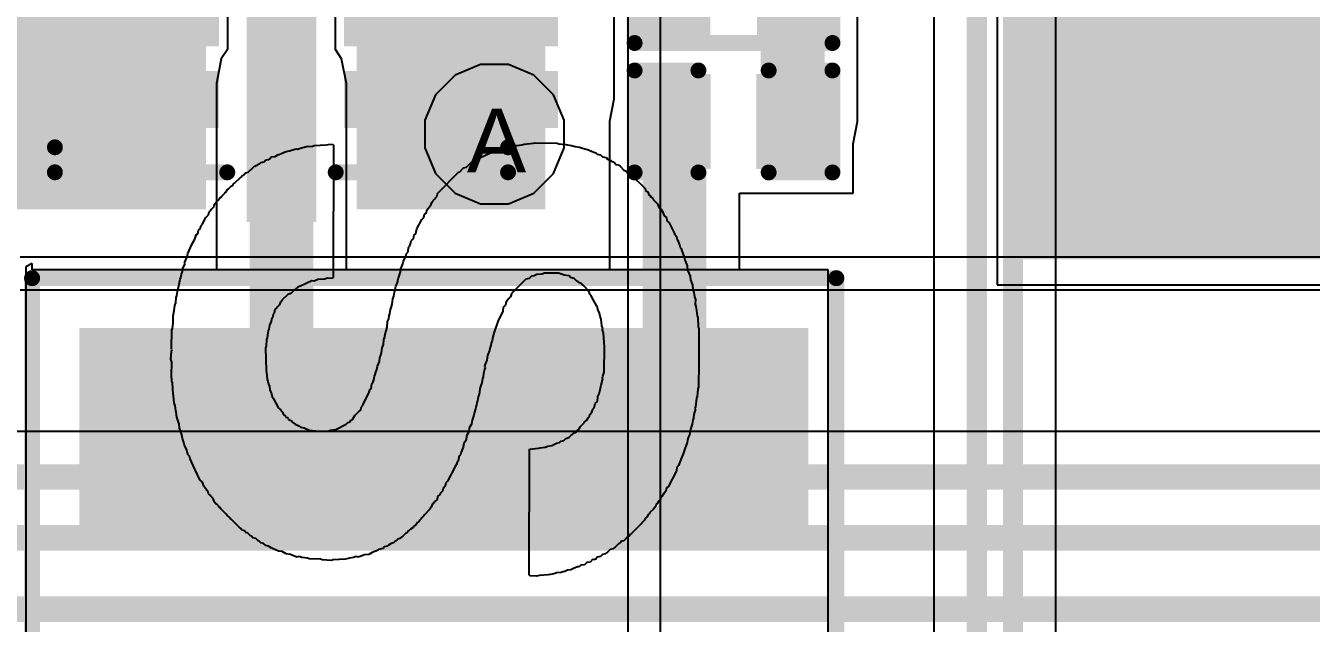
# Model space of a CAD drawing. Header units: inches. Extents: x 0 to 5271, y 0 to 5417.
# Drawn here: x 20.55 to 30.78, y 71.15 to 75.91 of the extents above; entities that cross this region are included whole.
import ezdxf

# ---------------------------------------------------------------- set-up
doc = ezdxf.new("R2010")
doc.units = ezdxf.units.IN
for name, color, linetype in [('Bottom Layer', 5, 'Continuous'), ('Bottom Overlay', 54, 'Continuous'), ('Bottom Paste', 16, 'Continuous'), ('Bottom Solder', 6, 'Continuous'), ('Drill Drawing', 1, 'Continuous'), ('L2_GND1', 16, 'Continuous'), ('L3_SIG1', 76, 'Continuous'), ('L4_PWR', 90, 'Continuous'), ('L5_GND2', 156, 'Continuous'), ('L6_SIG2', 130, 'Continuous'), ('L7_GND3', 216, 'Continuous'), ('Top Layer', 1, 'Continuous'), ('Top Overlay', 2, 'Continuous'), ('Top Paste', 8, 'Continuous'), ('Top Solder', 216, 'Continuous'), ('Via Holes', 16, 'Continuous')]:
    doc.layers.add(name, color=color, linetype=linetype)
doc.styles.add('Arial', font='', dxfattribs={"height": 0.2})
doc.styles.get('Arial').set_extended_font_data('Arial')

# ---------------------------------------------------------------- blocks, each defined once
blk = doc.blocks.new('AS0B826_S78B_7H_23')
at = {"layer": 'Top Layer'}
blk.add_hatch(color=1, dxfattribs=at).paths.add_polyline_path([(-45.5, 25.206), (-42.5, 25.206), (-42.5, 20.056), (-45.5, 20.056)])
at = {"layer": 'Top Paste'}
blk.add_hatch(color=8, dxfattribs=at).paths.add_polyline_path([(-45.5, 25.206), (-42.5, 25.206), (-42.5, 20.056), (-45.5, 20.056)])
at = {"layer": 'Top Solder'}
blk.add_hatch(color=216, dxfattribs=at).paths.add_polyline_path([(-45.551, 25.257), (-42.449, 25.257), (-42.449, 20.005), (-45.551, 20.005)])
blk = doc.blocks.new('17_FC2QFN__3_5_3_75__B_196')
at = {"layer": 'Bottom Layer'}
for points in [[(-0.175, 2.431), (0.175, 2.431), (0.175, 0.431), (-0.175, 0.431)], [(-2.099, 1.681), (-0.599, 1.681), (-0.599, 1.431), (-2.099, 1.431)], [(2.099, 1.431), (0.599, 1.431), (0.599, 1.681), (2.099, 1.681)], [(-2.099, 1.031), (-0.599, 1.031), (-0.599, 0.781), (-2.099, 0.781)], [(2.099, 0.781), (0.599, 0.781), (0.599, 1.031), (2.099, 1.031)], [(-2.099, 0.381), (-0.599, 0.381), (-0.599, 0.131), (-2.099, 0.131)], [(2.099, 0.131), (0.599, 0.131), (0.599, 0.381), (2.099, 0.381)], [(-2.1, -0.094), (-1.3, -0.094), (-1.3, -0.394), (-2.1, -0.394)], [(2.1, -0.394), (1.3, -0.394), (1.3, -0.094), (2.1, -0.094)], [(-2.1, -0.594), (-1.3, -0.594), (-1.3, -0.894), (-2.1, -0.894)], [(2.1, -0.894), (1.3, -0.894), (1.3, -0.594), (2.1, -0.594)], [(-1.4, -2.019), (-1.4, -1.094), (-1.1, -1.094), (-1.1, -2.019)], [(-0.9, -2.019), (-0.9, -1.094), (-0.6, -1.094), (-0.6, -2.019)], [(-0.4, -2.019), (-0.4, -1.094), (-0.1, -1.094), (-0.1, -2.019)], [(0.1, -2.019), (0.1, -1.094), (0.4, -1.094), (0.4, -2.019)], [(0.6, -2.019), (0.6, -1.094), (0.9, -1.094), (0.9, -2.019)], [(1.1, -2.019), (1.1, -1.094), (1.4, -1.094), (1.4, -2.019)]]:
    blk.add_hatch(color=5, dxfattribs=at).paths.add_polyline_path(points)
at = {"layer": 'Bottom Paste'}
for points in [[(-0.175, 2.431), (0.175, 2.431), (0.175, 0.431), (-0.175, 0.431)], [(-2.099, 1.681), (-0.599, 1.681), (-0.599, 1.431), (-2.099, 1.431)], [(2.099, 1.431), (0.599, 1.431), (0.599, 1.681), (2.099, 1.681)], [(-2.099, 1.031), (-0.599, 1.031), (-0.599, 0.781), (-2.099, 0.781)], [(2.099, 0.781), (0.599, 0.781), (0.599, 1.031), (2.099, 1.031)], [(-2.099, 0.381), (-0.599, 0.381), (-0.599, 0.131), (-2.099, 0.131)], [(2.099, 0.131), (0.599, 0.131), (0.599, 0.381), (2.099, 0.381)], [(-2.1, -0.094), (-1.3, -0.094), (-1.3, -0.394), (-2.1, -0.394)], [(2.1, -0.394), (1.3, -0.394), (1.3, -0.094), (2.1, -0.094)], [(-2.1, -0.594), (-1.3, -0.594), (-1.3, -0.894), (-2.1, -0.894)], [(2.1, -0.894), (1.3, -0.894), (1.3, -0.594), (2.1, -0.594)], [(-1.4, -2.019), (-1.4, -1.094), (-1.1, -1.094), (-1.1, -2.019)], [(-0.9, -2.019), (-0.9, -1.094), (-0.6, -1.094), (-0.6, -2.019)], [(-0.4, -2.019), (-0.4, -1.094), (-0.1, -1.094), (-0.1, -2.019)], [(0.1, -2.019), (0.1, -1.094), (0.4, -1.094), (0.4, -2.019)], [(0.6, -2.019), (0.6, -1.094), (0.9, -1.094), (0.9, -2.019)], [(1.1, -2.019), (1.1, -1.094), (1.4, -1.094), (1.4, -2.019)]]:
    blk.add_hatch(color=16, dxfattribs=at).paths.add_polyline_path(points)
at = {"layer": 'Bottom Solder'}
for points in [[(-0.277, 2.533), (0.277, 2.533), (0.277, 0.33), (-0.277, 0.33)], [(-2.201, 1.783), (-0.498, 1.783), (-0.498, 1.33), (-2.201, 1.33)], [(2.201, 1.33), (0.498, 1.33), (0.498, 1.783), (2.201, 1.783)], [(-2.201, 1.133), (-0.498, 1.133), (-0.498, 0.68), (-2.201, 0.68)], [(2.201, 0.68), (0.498, 0.68), (0.498, 1.133), (2.201, 1.133)], [(-2.201, 0.483), (-0.498, 0.483), (-0.498, 0.03), (-2.201, 0.03)], [(2.201, 0.03), (0.498, 0.03), (0.498, 0.483), (2.201, 0.483)], [(-2.202, 0.008), (-1.199, 0.008), (-1.199, -0.495), (-2.202, -0.495)], [(2.202, -0.495), (1.199, -0.495), (1.199, 0.008), (2.202, 0.008)], [(-2.202, -0.492), (-1.199, -0.492), (-1.199, -0.995), (-2.202, -0.995)], [(2.202, -0.995), (1.199, -0.995), (1.199, -0.492), (2.202, -0.492)], [(-1.502, -2.12), (-1.502, -0.992), (-0.998, -0.992), (-0.998, -2.12)], [(-1.002, -2.12), (-1.002, -0.992), (-0.498, -0.992), (-0.498, -2.12)], [(-0.502, -2.12), (-0.502, -0.992), (0.002, -0.992), (0.002, -2.12)], [(-0.002, -2.12), (-0.002, -0.992), (0.502, -0.992), (0.502, -2.12)], [(0.498, -2.12), (0.498, -0.992), (1.002, -0.992), (1.002, -2.12)], [(0.998, -2.12), (0.998, -0.992), (1.502, -0.992), (1.502, -2.12)]]:
    blk.add_hatch(color=6, dxfattribs=at).paths.add_polyline_path(points)
at = {"layer": 'Bottom Overlay'}
for points in [[(-1.803, 2.137, 0.127, 0.127, 0), (-1.803, 1.938, 0.127, 0.127, 0)], [(-0.432, 2.137, 0.127, 0.127, 0), (-1.803, 2.137, 0.127, 0.127, 0)], [(1.803, 2.137, 0.127, 0.127, 0), (0.432, 2.137, 0.127, 0.127, 0)], [(1.803, 2.137, 0.127, 0.127, 0), (1.803, 1.938, 0.127, 0.127, 0)], [(-2.402, -0.652, 0.127, 0.127, 0), (-2.402, -0.906, 0.127, 0.127, 0)], [(-2.275, -0.779, 0.127, 0.127, 0), (-2.402, -0.652, 0.127, 0.127, 0)], [(-2.275, -0.779, 0.127, 0.127, 0), (-2.402, -0.906, 0.127, 0.127, 0)], [(-1.803, -1.15, 0.127, 0.127, 0), (-1.803, -1.724, 0.127, 0.127, 0)], [(1.803, -1.15, 0.127, 0.127, 0), (1.803, -1.724, 0.127, 0.127, 0)], [(-1.578, -1.724, 0.127, 0.127, 0), (-1.803, -1.724, 0.127, 0.127, 0)], [(1.803, -1.724, 0.127, 0.127, 0), (1.578, -1.724, 0.127, 0.127, 0)]]:
    blk.add_lwpolyline(points, format="xyseb", dxfattribs=at)
for points in [[(-1.835, 2.137, 0.0635, 0.0635, 1), (-1.772, 2.137, 0.0635, 0.0635, 1)], [(-1.835, 2.137, 0.0635, 0.0635, 1), (-1.772, 2.137, 0.0635, 0.0635, 1)], [(-0.463, 2.137, 0.0635, 0.0635, 1), (-0.4, 2.137, 0.0635, 0.0635, 1)], [(0.4, 2.137, 0.0635, 0.0635, 1), (0.463, 2.137, 0.0635, 0.0635, 1)], [(1.772, 2.137, 0.0635, 0.0635, 1), (1.835, 2.137, 0.0635, 0.0635, 1)], [(1.772, 2.137, 0.0635, 0.0635, 1), (1.835, 2.137, 0.0635, 0.0635, 1)], [(-1.835, 1.938, 0.0635, 0.0635, 1), (-1.772, 1.938, 0.0635, 0.0635, 1)], [(1.772, 1.938, 0.0635, 0.0635, 1), (1.835, 1.938, 0.0635, 0.0635, 1)], [(-2.434, -0.652, 0.0635, 0.0635, 1), (-2.37, -0.652, 0.0635, 0.0635, 1)], [(-2.434, -0.652, 0.0635, 0.0635, 1), (-2.37, -0.652, 0.0635, 0.0635, 1)], [(-2.307, -0.779, 0.0635, 0.0635, 1), (-2.243, -0.779, 0.0635, 0.0635, 1)], [(-2.307, -0.779, 0.0635, 0.0635, 1), (-2.243, -0.779, 0.0635, 0.0635, 1)], [(-2.434, -0.906, 0.0635, 0.0635, 1), (-2.37, -0.906, 0.0635, 0.0635, 1)], [(-2.434, -0.906, 0.0635, 0.0635, 1), (-2.37, -0.906, 0.0635, 0.0635, 1)], [(-1.835, -1.15, 0.0635, 0.0635, 1), (-1.772, -1.15, 0.0635, 0.0635, 1)], [(1.772, -1.15, 0.0635, 0.0635, 1), (1.835, -1.15, 0.0635, 0.0635, 1)], [(-1.835, -1.724, 0.0635, 0.0635, 1), (-1.772, -1.724, 0.0635, 0.0635, 1)], [(-1.835, -1.724, 0.0635, 0.0635, 1), (-1.772, -1.724, 0.0635, 0.0635, 1)], [(-1.61, -1.724, 0.0635, 0.0635, 1), (-1.546, -1.724, 0.0635, 0.0635, 1)], [(1.546, -1.724, 0.0635, 0.0635, 1), (1.61, -1.724, 0.0635, 0.0635, 1)], [(1.772, -1.724, 0.0635, 0.0635, 1), (1.835, -1.724, 0.0635, 0.0635, 1)], [(1.772, -1.724, 0.0635, 0.0635, 1), (1.835, -1.724, 0.0635, 0.0635, 1)]]:
    blk.add_lwpolyline(points, format="xyseb", close=True, dxfattribs=at)
blk = doc.blocks.new('YSPIT0630A_1R0M_B_200')
at = {"layer": 'Bottom Layer'}
for points in [[(-2.8, 2.8), (-1.25, 2.8), (-1.25, -2.8), (-2.8, -2.8)], [(1.25, 2.8), (2.8, 2.8), (2.8, -2.8), (1.25, -2.8)]]:
    blk.add_hatch(color=5, dxfattribs=at).paths.add_polyline_path(points)
at = {"layer": 'Bottom Paste'}
for points in [[(-2.8, 2.8), (-1.25, 2.8), (-1.25, -2.8), (-2.8, -2.8)], [(1.25, 2.8), (2.8, 2.8), (2.8, -2.8), (1.25, -2.8)]]:
    blk.add_hatch(color=16, dxfattribs=at).paths.add_polyline_path(points)
at = {"layer": 'Bottom Solder'}
for points in [[(-2.902, 2.902), (-1.148, 2.902), (-1.148, -2.902), (-2.902, -2.902)], [(1.148, 2.902), (2.902, 2.902), (2.902, -2.902), (1.148, -2.902)]]:
    blk.add_hatch(color=6, dxfattribs=at).paths.add_polyline_path(points)
at = {"layer": 'Bottom Overlay'}
for points in [[(3.302, 3.124, 0.127, 0.127, 0), (-3.298, 3.124, 0.127, 0.127, 0)], [(-3.298, -3.277, 0.127, 0.127, 0), (-3.298, 3.124, 0.127, 0.127, 0)], [(3.302, -3.277, 0.127, 0.127, 0), (3.302, 3.124, 0.127, 0.127, 0)], [(3.302, -3.277, 0.127, 0.127, 0), (-3.298, -3.277, 0.127, 0.127, 0)]]:
    blk.add_lwpolyline(points, format="xyseb", dxfattribs=at)
for points in [[(-3.33, 3.124, 0.0635, 0.0635, 1), (-3.266, 3.124, 0.0635, 0.0635, 1)], [(-3.33, 3.124, 0.0635, 0.0635, 1), (-3.266, 3.124, 0.0635, 0.0635, 1)], [(3.27, 3.124, 0.0635, 0.0635, 1), (3.334, 3.124, 0.0635, 0.0635, 1)], [(3.27, 3.124, 0.0635, 0.0635, 1), (3.334, 3.124, 0.0635, 0.0635, 1)], [(-3.33, -3.277, 0.0635, 0.0635, 1), (-3.266, -3.277, 0.0635, 0.0635, 1)], [(-3.33, -3.277, 0.0635, 0.0635, 1), (-3.266, -3.277, 0.0635, 0.0635, 1)], [(3.27, -3.277, 0.0635, 0.0635, 1), (3.334, -3.277, 0.0635, 0.0635, 1)], [(3.27, -3.277, 0.0635, 0.0635, 1), (3.334, -3.277, 0.0635, 0.0635, 1)]]:
    blk.add_lwpolyline(points, format="xyseb", close=True, dxfattribs=at)
blk = doc.blocks.new('R___0402_B_230')
at = {"layer": 'Bottom Layer'}
for points in [[(-0.241, 0.318), (-0.241, -0.317), (-0.698, -0.317), (-0.698, 0.318)], [(0.699, 0.318), (0.699, -0.317), (0.241, -0.317), (0.241, 0.318)]]:
    blk.add_hatch(color=5, dxfattribs=at).paths.add_polyline_path(points)
at = {"layer": 'Bottom Paste'}
for points in [[(-0.241, 0.318), (-0.241, -0.317), (-0.698, -0.317), (-0.698, 0.318)], [(0.699, 0.318), (0.699, -0.317), (0.241, -0.317), (0.241, 0.318)]]:
    blk.add_hatch(color=16, dxfattribs=at).paths.add_polyline_path(points)
at = {"layer": 'Bottom Solder'}
for points in [[(-0.186, 0.373), (-0.186, -0.372), (-0.753, -0.372), (-0.753, 0.373)], [(0.754, 0.373), (0.754, -0.372), (0.186, -0.372), (0.186, 0.373)]]:
    blk.add_hatch(color=6, dxfattribs=at).paths.add_polyline_path(points)
at = {"layer": 'Bottom Overlay'}
for points in [[(-0.787, -0.406, 0.127, 0.127, 0), (-0.787, 0.406, 0.127, 0.127, 0)], [(-0.787, 0.406, 0.127, 0.127, 0), (0.787, 0.406, 0.127, 0.127, 0)], [(-0.813, 0.432, 0.00323, 0.00323, 0), (0.813, 0.432, 0.00323, 0.00323, 0)], [(0.787, -0.406, 0.127, 0.127, 0), (0.787, 0.406, 0.127, 0.127, 0)], [(-0.787, -0.406, 0.127, 0.127, 0), (0.787, -0.406, 0.127, 0.127, 0)]]:
    blk.add_lwpolyline(points, format="xyseb", dxfattribs=at)
for points in [[(-0.819, 0.406, 0.0635, 0.0635, 1), (-0.756, 0.406, 0.0635, 0.0635, 1)], [(-0.819, 0.406, 0.0635, 0.0635, 1), (-0.756, 0.406, 0.0635, 0.0635, 1)], [(-0.814, 0.432, 0.00161, 0.00161, 1), (-0.812, 0.432, 0.00161, 0.00161, 1)], [(0.756, 0.406, 0.0635, 0.0635, 1), (0.819, 0.406, 0.0635, 0.0635, 1)], [(0.756, 0.406, 0.0635, 0.0635, 1), (0.819, 0.406, 0.0635, 0.0635, 1)], [(0.812, 0.432, 0.00161, 0.00161, 1), (0.814, 0.432, 0.00161, 0.00161, 1)], [(-0.819, -0.406, 0.0635, 0.0635, 1), (-0.756, -0.406, 0.0635, 0.0635, 1)], [(-0.819, -0.406, 0.0635, 0.0635, 1), (-0.756, -0.406, 0.0635, 0.0635, 1)], [(0.756, -0.406, 0.0635, 0.0635, 1), (0.819, -0.406, 0.0635, 0.0635, 1)], [(0.756, -0.406, 0.0635, 0.0635, 1), (0.819, -0.406, 0.0635, 0.0635, 1)]]:
    blk.add_lwpolyline(points, format="xyseb", close=True, dxfattribs=at)
blk = doc.blocks.new('____0402_B_261')
at = {"layer": 'Bottom Layer'}
for points in [[(-0.241, 0.317), (-0.241, -0.318), (-0.698, -0.318), (-0.698, 0.317)], [(0.699, 0.317), (0.699, -0.318), (0.241, -0.318), (0.241, 0.317)]]:
    blk.add_hatch(color=5, dxfattribs=at).paths.add_polyline_path(points)
at = {"layer": 'Bottom Paste'}
for points in [[(-0.241, 0.317), (-0.241, -0.318), (-0.698, -0.318), (-0.698, 0.317)], [(0.699, 0.317), (0.699, -0.318), (0.241, -0.318), (0.241, 0.317)]]:
    blk.add_hatch(color=16, dxfattribs=at).paths.add_polyline_path(points)
at = {"layer": 'Bottom Solder'}
for points in [[(-0.181, 0.377), (-0.181, -0.378), (-0.758, -0.378), (-0.758, 0.377)], [(0.759, 0.377), (0.759, -0.378), (0.181, -0.378), (0.181, 0.377)]]:
    blk.add_hatch(color=6, dxfattribs=at).paths.add_polyline_path(points)
at = {"layer": 'Bottom Overlay'}
for points in [[(-0.787, 0.406, 0.127, 0.127, 0), (-0.279, 0.406, 0.127, 0.127, 0)], [(-0.787, -0.406, 0.127, 0.127, 0), (-0.787, 0.406, 0.127, 0.127, 0)], [(0.279, 0.406, 0.127, 0.127, 0), (0.787, 0.406, 0.127, 0.127, 0)], [(0.787, -0.406, 0.127, 0.127, 0), (0.787, 0.406, 0.127, 0.127, 0)], [(-0.787, -0.406, 0.127, 0.127, 0), (-0.279, -0.406, 0.127, 0.127, 0)], [(0.279, -0.406, 0.127, 0.127, 0), (0.787, -0.406, 0.127, 0.127, 0)]]:
    blk.add_lwpolyline(points, format="xyseb", dxfattribs=at)
for points in [[(-0.819, 0.406, 0.0635, 0.0635, 1), (-0.756, 0.406, 0.0635, 0.0635, 1)], [(-0.819, 0.406, 0.0635, 0.0635, 1), (-0.756, 0.406, 0.0635, 0.0635, 1)], [(-0.311, 0.406, 0.0635, 0.0635, 1), (-0.248, 0.406, 0.0635, 0.0635, 1)], [(0.248, 0.406, 0.0635, 0.0635, 1), (0.311, 0.406, 0.0635, 0.0635, 1)], [(0.756, 0.406, 0.0635, 0.0635, 1), (0.819, 0.406, 0.0635, 0.0635, 1)], [(0.756, 0.406, 0.0635, 0.0635, 1), (0.819, 0.406, 0.0635, 0.0635, 1)], [(-0.819, -0.406, 0.0635, 0.0635, 1), (-0.756, -0.406, 0.0635, 0.0635, 1)], [(-0.819, -0.406, 0.0635, 0.0635, 1), (-0.756, -0.406, 0.0635, 0.0635, 1)], [(-0.311, -0.406, 0.0635, 0.0635, 1), (-0.248, -0.406, 0.0635, 0.0635, 1)], [(0.248, -0.406, 0.0635, 0.0635, 1), (0.311, -0.406, 0.0635, 0.0635, 1)], [(0.756, -0.406, 0.0635, 0.0635, 1), (0.819, -0.406, 0.0635, 0.0635, 1)], [(0.756, -0.406, 0.0635, 0.0635, 1), (0.819, -0.406, 0.0635, 0.0635, 1)]]:
    blk.add_lwpolyline(points, format="xyseb", close=True, dxfattribs=at)

msp = doc.modelspace()

# ---------------------------------------------------------------- hatches: boundary and pattern name
at = {"layer": 'Bottom Layer'}
for points in [[(16.36, 74.448), (21.984, 74.448), (21.984, 76.131), (16.36, 76.131)], [(23.183, 74.448), (24.683, 74.448), (24.683, 76.098), (23.183, 76.098)]]:
    msp.add_hatch(color=5, dxfattribs=at).paths.add_polyline_path(points)
h = msp.add_hatch(color=5, dxfattribs=at)
edge = h.paths.add_edge_path()
edge.add_arc((24.279, 75.046), 0.3, 0, 360)
at = {"layer": 'L2_GND1'}
h = msp.add_hatch(color=16, dxfattribs=at)
edge = h.paths.add_edge_path()
edge.add_arc((24.279, 75.046), 0.3, 0, 360)
at = {"layer": 'L3_SIG1'}
h = msp.add_hatch(color=76, dxfattribs=at)
edge = h.paths.add_edge_path()
edge.add_arc((24.279, 75.046), 0.3, 0, 360)
at = {"layer": 'L4_PWR'}
h = msp.add_hatch(color=90, dxfattribs=at)
edge = h.paths.add_edge_path()
edge.add_arc((24.279, 75.046), 0.3, 0, 360)
at = {"layer": 'L5_GND2'}
h = msp.add_hatch(color=156, dxfattribs=at)
edge = h.paths.add_edge_path()
edge.add_arc((24.279, 75.046), 0.3, 0, 360)
at = {"layer": 'L6_SIG2'}
h = msp.add_hatch(color=130, dxfattribs=at)
edge = h.paths.add_edge_path()
edge.add_arc((24.279, 75.046), 0.3, 0, 360)
at = {"layer": 'L7_GND3'}
h = msp.add_hatch(color=216, dxfattribs=at)
edge = h.paths.add_edge_path()
edge.add_arc((24.279, 75.046), 0.3, 0, 360)
at = {"layer": 'Top Layer'}
h = msp.add_hatch(color=1, dxfattribs=at)
edge = h.paths.add_edge_path()
edge.add_arc((24.279, 75.046), 0.3, 0, 360)
at = {"layer": 'Via Holes'}
h = msp.add_hatch(color=7, dxfattribs=at)
edge = h.paths.add_edge_path()
edge.add_arc((24.279, 75.046), 0.15, 0, 360)

# ---------------------------------------------------------------- linework, layer by layer
at = {"layer": 'Bottom Layer'}
for p, q in [((28.747, 70.76), (28.747, 81.021)), ((27.777, 77.105), (27.777, 70.76)), ((23.013, 75.72), (23.013, 76.244)), ((25.229, 76.2), (25.229, 75.607)), ((27.169, 75.147), (27.169, 76.178)), ((22.155, 76.006), (22.155, 75.72)), ((22.155, 75.72), (22.105, 75.646)), ((23.062, 75.646), (23.013, 75.72)), ((22.105, 75.646), (22.066, 75.448)), ((23.102, 75.448), (23.062, 75.646)), ((25.229, 75.607), (25.229, 75.325)), ((22.066, 75.448), (22.066, 73.965)), ((23.102, 73.965), (23.102, 75.448)), ((25.229, 75.325), (25.194, 75.147)), ((25.194, 75.147), (25.194, 73.965)), ((27.134, 74.969), (27.169, 75.147)), ((27.134, 74.576), (27.134, 74.969)), ((26.23, 73.965), (26.23, 74.576)), ((26.23, 74.576), (27.134, 74.576)), ((20.599, 74.016), (20.549, 73.99)), ((20.599, 74.016), (20.549, 73.99)), ((20.549, 73.99), (20.549, 67.285)), ((20.549, 73.99), (20.549, 73.859)), ((20.599, 73.965), (20.599, 74.016)), ((20.599, 73.965), (20.599, 74.016)), ((26.935, 73.965), (20.599, 73.965)), ((20.676, 73.965), (20.599, 73.965)), ((22.066, 73.965), (20.676, 73.965)), ((25.194, 73.965), (23.102, 73.965)), ((26.935, 73.965), (26.23, 73.965)), ((26.935, 67.285), (26.935, 73.965)), ((26.935, 67.285), (26.935, 73.965)), ((20.549, 73.859), (20.549, 69.939))]:
    msp.add_line(p, q, dxfattribs=at)
for points in [[(28.118, 70.519, 0.161, 0.161, 0), (28.118, 81.261, 0.161, 0.161, 0)], [(28.406, 70.519, 0.161, 0.161, 0), (28.406, 81.261, 0.161, 0.161, 0)], [(26.652, 75.147, 0.508, 0.508, 0), (26.652, 76.178, 0.508, 0.508, 0)], [(22.584, 73.147, 0.508, 0.508, 0), (22.584, 75.448, 0.508, 0.508, 0)], [(25.712, 73.147, 0.508, 0.508, 0), (25.712, 75.147, 0.508, 0.508, 0)], [(22.584, 73.147, 0.508, 0.508, 0), (23.105, 72.626, 0.508, 0.508, 0)], [(25.191, 72.626, 0.508, 0.508, 0), (25.712, 73.147, 0.508, 0.508, 0)], [(23.105, 72.626, 0.508, 0.508, 0), (23.876, 72.626, 0.508, 0.508, 0)], [(23.876, 72.626, 0.508, 0.508, 0), (25.191, 72.626, 0.508, 0.508, 0)]]:
    msp.add_lwpolyline(points, format="xyseb", dxfattribs=at)
for points in [[(22.457, 75.448, 0.254, 0.254, 1), (22.711, 75.448, 0.254, 0.254, 1)], [(25.585, 75.147, 0.254, 0.254, 1), (25.839, 75.147, 0.254, 0.254, 1)], [(26.525, 75.147, 0.254, 0.254, 1), (26.779, 75.147, 0.254, 0.254, 1)], [(22.457, 73.147, 0.254, 0.254, 1), (22.711, 73.147, 0.254, 0.254, 1)], [(22.457, 73.147, 0.254, 0.254, 1), (22.711, 73.147, 0.254, 0.254, 1)], [(25.585, 73.147, 0.254, 0.254, 1), (25.839, 73.147, 0.254, 0.254, 1)], [(25.585, 73.147, 0.254, 0.254, 1), (25.839, 73.147, 0.254, 0.254, 1)], [(22.978, 72.626, 0.254, 0.254, 1), (23.232, 72.626, 0.254, 0.254, 1)], [(22.978, 72.626, 0.254, 0.254, 1), (23.232, 72.626, 0.254, 0.254, 1)], [(23.749, 72.626, 0.254, 0.254, 1), (24.003, 72.626, 0.254, 0.254, 1)], [(23.749, 72.626, 0.254, 0.254, 1), (24.003, 72.626, 0.254, 0.254, 1)], [(25.064, 72.626, 0.254, 0.254, 1), (25.318, 72.626, 0.254, 0.254, 1)], [(25.064, 72.626, 0.254, 0.254, 1), (25.318, 72.626, 0.254, 0.254, 1)]]:
    msp.add_lwpolyline(points, format="xyseb", close=True, dxfattribs=at)
at = {"layer": 'L3_SIG1'}
for p, q in [((23.966, 75.516), (23.81, 75.36)), ((24.169, 75.6), (23.966, 75.516)), ((24.39, 75.6), (24.169, 75.6)), ((24.593, 75.516), (24.39, 75.6)), ((24.749, 75.36), (24.593, 75.516)), ((23.81, 75.36), (23.725, 75.156)), ((24.833, 75.156), (24.749, 75.36)), ((23.725, 75.156), (23.725, 74.936)), ((24.833, 74.936), (24.833, 75.156)), ((23.725, 74.936), (23.81, 74.732)), ((24.749, 74.732), (24.833, 74.936)), ((23.81, 74.732), (23.966, 74.576)), ((24.593, 74.576), (24.749, 74.732)), ((23.966, 74.576), (24.169, 74.492)), ((24.169, 74.492), (24.39, 74.492)), ((24.39, 74.492), (24.593, 74.576)), ((34.344, 74.066), (20.503, 74.066)), ((20.503, 73.807), (34.295, 73.807)), ((45.724, 72.678), (15.033, 72.678))]:
    msp.add_line(p, q, dxfattribs=at)
for points in [[(14.883, 72.316, 0.203, 0.203, 0), (45.874, 72.316, 0.203, 0.203, 0)], [(14.275, 71.831, 0.203, 0.203, 0), (46.277, 71.831, 0.203, 0.203, 0)], [(16.681, 71.263, 0.203, 0.203, 0), (59.552, 71.263, 0.203, 0.203, 0)]]:
    msp.add_lwpolyline(points, format="xyseb", dxfattribs=at)
at = {"layer": 'L4_PWR'}
for p, q in [((25.341, 84.404), (25.341, 58.527)), ((25.6, 58.527), (25.6, 84.404)), ((23.966, 75.516), (23.81, 75.36)), ((24.169, 75.6), (23.966, 75.516)), ((24.39, 75.6), (24.169, 75.6)), ((24.593, 75.516), (24.39, 75.6)), ((24.749, 75.36), (24.593, 75.516)), ((23.81, 75.36), (23.725, 75.156)), ((24.833, 75.156), (24.749, 75.36)), ((23.725, 75.156), (23.725, 74.936)), ((24.833, 74.936), (24.833, 75.156)), ((23.725, 74.936), (23.81, 74.732)), ((24.749, 74.732), (24.833, 74.936)), ((23.81, 74.732), (23.966, 74.576)), ((24.593, 74.576), (24.749, 74.732)), ((23.966, 74.576), (24.169, 74.492)), ((24.169, 74.492), (24.39, 74.492)), ((24.39, 74.492), (24.593, 74.576))]:
    msp.add_line(p, q, dxfattribs=at)
at = {"layer": 'Top Layer'}
for p, q in [((28.28, 79.505), (28.28, 73.847)), ((28.28, 73.847), (31.788, 73.847))]:
    msp.add_line(p, q, dxfattribs=at)
at = {"layer": 'Top Overlay'}
for p, q in [((22.599, 74.899), (22.621, 74.908)), ((22.621, 74.908), (22.647, 74.912)), ((22.647, 74.912), (22.699, 74.929)), ((22.699, 74.929), (22.712, 74.925)), ((22.712, 74.925), (22.743, 74.938)), ((22.743, 74.938), (22.765, 74.942)), ((22.765, 74.942), (22.791, 74.951)), ((22.791, 74.951), (22.804, 74.947)), ((22.804, 74.947), (22.83, 74.951)), ((22.83, 74.951), (22.843, 74.955)), ((22.843, 74.955), (22.939, 74.96)), ((22.939, 74.96), (22.956, 74.964)), ((22.956, 74.964), (22.989, 74.966)), ((22.989, 74.966), (22.998, 74.958)), ((22.998, 74.958), (22.994, 73.903)), ((24.242, 74.894), (24.264, 74.903)), ((24.264, 74.903), (24.299, 74.912)), ((24.299, 74.912), (24.33, 74.925)), ((24.33, 74.925), (24.356, 74.929)), ((24.356, 74.929), (24.377, 74.938)), ((24.377, 74.938), (24.408, 74.947)), ((24.408, 74.947), (24.443, 74.951)), ((24.443, 74.951), (24.456, 74.955)), ((24.456, 74.955), (24.497, 74.962)), ((24.497, 74.962), (24.515, 74.966)), ((24.515, 74.966), (24.591, 74.973)), ((24.591, 74.973), (24.604, 74.977)), ((24.604, 74.977), (24.778, 74.973)), ((24.778, 74.973), (24.792, 74.969)), ((24.792, 74.969), (24.848, 74.964)), ((24.848, 74.964), (24.861, 74.96)), ((24.861, 74.96), (24.892, 74.955)), ((24.892, 74.955), (24.922, 74.947)), ((24.922, 74.947), (24.957, 74.942)), ((24.957, 74.942), (24.979, 74.934)), ((24.979, 74.934), (25.009, 74.925)), ((25.009, 74.925), (25.027, 74.921)), ((25.027, 74.921), (25.057, 74.908)), ((25.057, 74.908), (25.086, 74.897)), ((22.372, 74.79), (22.412, 74.812)), ((22.412, 74.812), (22.42, 74.82)), ((22.42, 74.82), (22.446, 74.825)), ((22.446, 74.825), (22.453, 74.831)), ((22.453, 74.831), (22.457, 74.84)), ((22.457, 74.84), (22.475, 74.844)), ((22.475, 74.844), (22.481, 74.842)), ((22.481, 74.842), (22.492, 74.849)), ((22.492, 74.849), (22.497, 74.857)), ((22.497, 74.857), (22.503, 74.864)), ((22.503, 74.864), (22.534, 74.868)), ((22.534, 74.868), (22.555, 74.881)), ((22.555, 74.881), (22.584, 74.892)), ((22.584, 74.892), (22.599, 74.899)), ((24.057, 74.783), (24.094, 74.82)), ((24.094, 74.82), (24.12, 74.825)), ((24.12, 74.825), (24.127, 74.831)), ((24.127, 74.831), (24.131, 74.84)), ((24.131, 74.84), (24.168, 74.86)), ((24.168, 74.86), (24.242, 74.894)), ((25.086, 74.897), (25.097, 74.886)), ((25.097, 74.886), (25.123, 74.881)), ((25.123, 74.881), (25.14, 74.864)), ((25.14, 74.864), (25.171, 74.86)), ((25.171, 74.86), (25.179, 74.846)), ((25.179, 74.846), (25.208, 74.836)), ((25.208, 74.836), (25.214, 74.829)), ((25.214, 74.829), (25.223, 74.825)), ((25.223, 74.825), (25.238, 74.814)), ((25.238, 74.814), (25.243, 74.805)), ((25.243, 74.805), (25.264, 74.801)), ((25.264, 74.801), (25.28, 74.79)), ((22.211, 74.655), (22.255, 74.698)), ((22.255, 74.698), (22.263, 74.703)), ((22.263, 74.703), (22.27, 74.709)), ((22.27, 74.709), (22.272, 74.716)), ((22.272, 74.716), (22.281, 74.72)), ((22.281, 74.72), (22.298, 74.738)), ((22.298, 74.738), (22.32, 74.742)), ((22.32, 74.742), (22.329, 74.755)), ((22.329, 74.755), (22.338, 74.759)), ((22.338, 74.759), (22.364, 74.785)), ((22.364, 74.785), (22.372, 74.79)), ((23.826, 74.574), (23.994, 74.742)), ((23.994, 74.742), (24.003, 74.746)), ((24.003, 74.746), (24.033, 74.777)), ((24.033, 74.777), (24.057, 74.783)), ((25.28, 74.79), (25.31, 74.759)), ((25.31, 74.759), (25.326, 74.753)), ((25.326, 74.753), (25.33, 74.744)), ((25.33, 74.744), (25.336, 74.738)), ((25.336, 74.738), (25.354, 74.733)), ((25.354, 74.733), (25.363, 74.724)), ((25.363, 74.724), (25.371, 74.72)), ((25.371, 74.72), (25.478, 74.613)), ((22.146, 74.589), (22.154, 74.607)), ((22.154, 74.607), (22.163, 74.611)), ((22.163, 74.611), (22.185, 74.633)), ((22.185, 74.633), (22.194, 74.637)), ((22.194, 74.637), (22.2, 74.644)), ((22.2, 74.644), (22.202, 74.65)), ((22.202, 74.65), (22.211, 74.655)), ((25.478, 74.613), (25.482, 74.596)), ((25.482, 74.596), (25.5, 74.587)), ((22.052, 74.487), (22.072, 74.511)), ((22.072, 74.511), (22.087, 74.526)), ((22.087, 74.526), (22.091, 74.535)), ((22.091, 74.535), (22.104, 74.544)), ((22.104, 74.544), (22.109, 74.552)), ((22.109, 74.552), (22.135, 74.578)), ((22.135, 74.578), (22.137, 74.585)), ((22.137, 74.585), (22.146, 74.589)), ((23.776, 74.485), (23.78, 74.502)), ((23.78, 74.502), (23.791, 74.517)), ((23.791, 74.517), (23.804, 74.53)), ((23.804, 74.53), (23.809, 74.539)), ((23.809, 74.539), (23.822, 74.552)), ((23.822, 74.552), (23.826, 74.574)), ((25.5, 74.587), (25.504, 74.57)), ((25.504, 74.57), (25.511, 74.563)), ((25.511, 74.563), (25.517, 74.561)), ((25.517, 74.561), (25.524, 74.546)), ((25.524, 74.546), (25.533, 74.541)), ((25.533, 74.541), (25.539, 74.535)), ((25.539, 74.535), (25.543, 74.526)), ((25.543, 74.526), (25.578, 74.491)), ((25.578, 74.491), (25.583, 74.474)), ((21.982, 74.382), (22.004, 74.404)), ((22.004, 74.404), (22.008, 74.426)), ((22.008, 74.426), (22.021, 74.439)), ((22.021, 74.439), (22.026, 74.448)), ((22.026, 74.448), (22.048, 74.469)), ((22.048, 74.469), (22.052, 74.487)), ((23.717, 74.382), (23.721, 74.408)), ((23.721, 74.408), (23.728, 74.415)), ((23.728, 74.415), (23.737, 74.419)), ((23.737, 74.419), (23.741, 74.441)), ((23.741, 74.441), (23.776, 74.485)), ((25.583, 74.474), (25.594, 74.454)), ((25.594, 74.454), (25.602, 74.45)), ((25.602, 74.45), (25.62, 74.424)), ((25.62, 74.424), (25.631, 74.395)), ((25.631, 74.395), (25.648, 74.382)), ((21.923, 74.28), (21.939, 74.295)), ((21.939, 74.295), (21.943, 74.313)), ((21.943, 74.313), (21.947, 74.321)), ((21.947, 74.321), (21.956, 74.33)), ((21.956, 74.33), (21.965, 74.352)), ((21.965, 74.352), (21.982, 74.382)), ((23.656, 74.269), (23.66, 74.291)), ((23.66, 74.291), (23.7, 74.365)), ((23.7, 74.365), (23.717, 74.382)), ((25.648, 74.382), (25.652, 74.356)), ((25.652, 74.356), (25.67, 74.339)), ((25.67, 74.339), (25.7, 74.282)), ((21.878, 74.182), (21.891, 74.204)), ((21.891, 74.204), (21.899, 74.225)), ((21.899, 74.225), (21.904, 74.243)), ((21.904, 74.243), (21.917, 74.252)), ((21.917, 74.252), (21.923, 74.28)), ((23.612, 74.173), (23.617, 74.195)), ((23.617, 74.195), (23.634, 74.212)), ((23.634, 74.212), (23.639, 74.243)), ((23.639, 74.243), (23.645, 74.249)), ((23.645, 74.249), (23.652, 74.252)), ((23.652, 74.252), (23.656, 74.269)), ((25.7, 74.282), (25.709, 74.26)), ((25.709, 74.26), (25.713, 74.252)), ((25.713, 74.252), (25.727, 74.23)), ((25.727, 74.23), (25.731, 74.212)), ((25.731, 74.212), (25.735, 74.204)), ((25.735, 74.204), (25.753, 74.164)), ((21.834, 74.068), (21.838, 74.095)), ((21.838, 74.095), (21.86, 74.143)), ((21.86, 74.143), (21.878, 74.182)), ((23.573, 74.073), (23.578, 74.095)), ((23.578, 74.095), (23.591, 74.108)), ((23.591, 74.108), (23.595, 74.143)), ((23.595, 74.143), (23.604, 74.151)), ((23.604, 74.151), (23.612, 74.173)), ((25.753, 74.164), (25.757, 74.143)), ((25.757, 74.143), (25.766, 74.134)), ((25.766, 74.134), (25.77, 74.116)), ((25.77, 74.116), (25.779, 74.095)), ((25.779, 74.095), (25.79, 74.066)), ((21.799, 73.977), (21.817, 74.016)), ((21.812, 74.02), (21.834, 74.068)), ((21.817, 74.016), (21.812, 74.02)), ((23.534, 73.973), (23.551, 74.012)), ((23.551, 74.012), (23.556, 74.034)), ((23.556, 74.034), (23.573, 74.073)), ((25.79, 74.066), (25.794, 74.044)), ((25.794, 74.044), (25.801, 74.025)), ((25.801, 74.025), (25.812, 73.997)), ((25.812, 73.997), (25.816, 73.962)), ((21.773, 73.864), (21.777, 73.89)), ((21.777, 73.89), (21.782, 73.903)), ((21.782, 73.903), (21.788, 73.931)), ((21.788, 73.931), (21.795, 73.951)), ((21.795, 73.951), (21.799, 73.977)), ((22.826, 73.879), (22.734, 73.835)), ((22.843, 73.874), (22.826, 73.879)), ((22.874, 73.888), (22.843, 73.874)), ((22.926, 73.892), (22.874, 73.888)), ((22.95, 73.898), (22.926, 73.892)), ((22.987, 73.896), (22.95, 73.898)), ((22.994, 73.903), (22.987, 73.896)), ((23.508, 73.864), (23.512, 73.894)), ((23.512, 73.894), (23.521, 73.916)), ((23.521, 73.916), (23.525, 73.933)), ((23.525, 73.933), (23.53, 73.946)), ((23.53, 73.946), (23.534, 73.973)), ((24.53, 73.892), (24.415, 73.776)), ((24.556, 73.896), (24.53, 73.892)), ((24.574, 73.914), (24.556, 73.896)), ((24.595, 73.918), (24.574, 73.914)), ((24.617, 73.927), (24.595, 73.918)), ((24.656, 73.931), (24.617, 73.927)), ((24.678, 73.94), (24.656, 73.931)), ((24.789, 73.938), (24.678, 73.94)), ((24.813, 73.931), (24.789, 73.938)), ((24.835, 73.922), (24.813, 73.931)), ((24.874, 73.918), (24.835, 73.922)), ((24.885, 73.903), (24.874, 73.918)), ((24.914, 73.896), (24.885, 73.903)), ((24.935, 73.874), (24.914, 73.896)), ((25.816, 73.962), (25.836, 73.916)), ((25.836, 73.916), (25.84, 73.885)), ((25.84, 73.885), (25.844, 73.872)), ((21.751, 73.759), (21.756, 73.794)), ((21.756, 73.794), (21.76, 73.807)), ((21.76, 73.807), (21.764, 73.824)), ((21.764, 73.824), (21.769, 73.85)), ((21.769, 73.85), (21.773, 73.864)), ((22.651, 73.774), (22.634, 73.77)), ((22.66, 73.783), (22.651, 73.774)), ((22.669, 73.787), (22.66, 73.783)), ((22.691, 73.809), (22.669, 73.787)), ((22.699, 73.813), (22.691, 73.809)), ((22.717, 73.831), (22.699, 73.813)), ((22.734, 73.835), (22.717, 73.831)), ((23.477, 73.755), (23.484, 73.787)), ((23.484, 73.787), (23.49, 73.811)), ((23.49, 73.811), (23.495, 73.833)), ((23.495, 73.833), (23.508, 73.864)), ((24.415, 73.776), (24.41, 73.759)), ((24.944, 73.87), (24.935, 73.874)), ((24.953, 73.861), (24.944, 73.87)), ((24.97, 73.857), (24.953, 73.861)), ((24.979, 73.844), (24.97, 73.857)), ((24.988, 73.84), (24.979, 73.844)), ((25.012, 73.816), (24.988, 73.84)), ((25.016, 73.807), (25.012, 73.816)), ((25.023, 73.8), (25.016, 73.807)), ((25.031, 73.796), (25.023, 73.8)), ((25.033, 73.789), (25.031, 73.796)), ((25.038, 73.772), (25.033, 73.789)), ((25.844, 73.872), (25.855, 73.844)), ((25.855, 73.844), (25.859, 73.809)), ((25.859, 73.809), (25.866, 73.785)), ((25.866, 73.785), (25.87, 73.75)), ((21.729, 73.641), (21.734, 73.68)), ((21.734, 73.68), (21.743, 73.702)), ((21.743, 73.702), (21.747, 73.746)), ((21.747, 73.746), (21.751, 73.759)), ((22.566, 73.685), (22.549, 73.667)), ((22.571, 73.694), (22.566, 73.685)), ((22.575, 73.711), (22.571, 73.694)), ((22.584, 73.715), (22.575, 73.711)), ((22.588, 73.724), (22.584, 73.715)), ((22.634, 73.77), (22.588, 73.724)), ((23.456, 73.663), (23.466, 73.691)), ((23.466, 73.691), (23.471, 73.735)), ((23.471, 73.735), (23.477, 73.755)), ((24.367, 73.685), (24.349, 73.667)), ((24.371, 73.711), (24.367, 73.685)), ((24.388, 73.728), (24.371, 73.711)), ((24.393, 73.737), (24.388, 73.728)), ((24.406, 73.75), (24.393, 73.737)), ((24.41, 73.759), (24.406, 73.75)), ((25.047, 73.763), (25.038, 73.772)), ((25.068, 73.724), (25.047, 73.763)), ((25.094, 73.676), (25.068, 73.724)), ((25.099, 73.667), (25.094, 73.676)), ((25.87, 73.75), (25.879, 73.728)), ((25.879, 73.728), (25.877, 73.691)), ((25.877, 73.691), (25.883, 73.672)), ((25.883, 73.672), (25.888, 73.641)), ((21.721, 73.598), (21.725, 73.611)), ((21.723, 73.591), (21.721, 73.598)), ((21.721, 73.541), (21.723, 73.591)), ((21.725, 73.611), (21.729, 73.641)), ((22.505, 73.572), (22.501, 73.554)), ((22.514, 73.593), (22.505, 73.572)), ((22.518, 73.611), (22.514, 73.593)), ((22.527, 73.619), (22.518, 73.611)), ((22.531, 73.65), (22.527, 73.619)), ((22.545, 73.659), (22.531, 73.65)), ((22.549, 73.667), (22.545, 73.659)), ((23.429, 73.554), (23.438, 73.576)), ((23.438, 73.576), (23.442, 73.602)), ((23.442, 73.602), (23.447, 73.615)), ((23.447, 73.615), (23.451, 73.65)), ((23.451, 73.65), (23.456, 73.663)), ((24.345, 73.637), (24.306, 73.554)), ((24.349, 73.667), (24.345, 73.637)), ((25.103, 73.65), (25.099, 73.667)), ((25.116, 73.619), (25.103, 73.65)), ((25.121, 73.593), (25.116, 73.619)), ((25.129, 73.572), (25.121, 73.593)), ((25.134, 73.519), (25.129, 73.572)), ((25.888, 73.641), (25.892, 73.598)), ((25.892, 73.598), (25.897, 73.585)), ((25.897, 73.585), (25.901, 73.51)), ((21.708, 73.34), (21.712, 73.484)), ((21.712, 73.484), (21.716, 73.497)), ((21.716, 73.497), (21.721, 73.541)), ((22.479, 73.48), (22.475, 73.463)), ((22.484, 73.493), (22.479, 73.48)), ((22.488, 73.524), (22.484, 73.493)), ((22.501, 73.554), (22.488, 73.524)), ((23.412, 73.463), (23.416, 73.48)), ((23.416, 73.48), (23.425, 73.51)), ((23.425, 73.51), (23.429, 73.554)), ((24.277, 73.469), (24.266, 73.432)), ((24.284, 73.493), (24.277, 73.469)), ((24.301, 73.537), (24.284, 73.493)), ((24.306, 73.554), (24.301, 73.537)), ((25.142, 73.497), (25.134, 73.519)), ((25.138, 73.484), (25.142, 73.497)), ((25.147, 73.463), (25.138, 73.484)), ((25.901, 73.51), (25.905, 73.497)), ((25.905, 73.497), (25.907, 73.225)), ((22.466, 73.41), (22.462, 73.358)), ((22.47, 73.423), (22.466, 73.41)), ((22.475, 73.463), (22.47, 73.423)), ((23.384, 73.343), (23.395, 73.371)), ((23.395, 73.371), (23.399, 73.41)), ((23.399, 73.41), (23.403, 73.423)), ((23.403, 73.423), (23.408, 73.449)), ((23.408, 73.449), (23.412, 73.463)), ((24.253, 73.38), (24.249, 73.362)), ((24.262, 73.402), (24.253, 73.38)), ((24.266, 73.432), (24.262, 73.402)), ((25.156, 73.349), (25.147, 73.463)), ((21.703, 73.253), (21.708, 73.314)), ((21.712, 73.327), (21.708, 73.34)), ((21.708, 73.314), (21.712, 73.327)), ((22.462, 73.358), (22.457, 73.345)), ((22.457, 73.345), (22.462, 73.162)), ((23.364, 73.236), (23.368, 73.266)), ((23.368, 73.266), (23.373, 73.279)), ((23.373, 73.279), (23.379, 73.303)), ((23.379, 73.303), (23.384, 73.343)), ((24.223, 73.284), (24.218, 73.245)), ((24.24, 73.323), (24.223, 73.284)), ((24.245, 73.349), (24.24, 73.323)), ((24.249, 73.362), (24.245, 73.349)), ((25.151, 73.149), (25.156, 73.349)), ((21.71, 73.229), (21.703, 73.253)), ((21.708, 73.123), (21.71, 73.229)), ((22.462, 73.162), (22.466, 73.149)), ((23.334, 73.149), (23.342, 73.171)), ((23.342, 73.171), (23.347, 73.197)), ((23.347, 73.197), (23.364, 73.236)), ((24.201, 73.171), (24.192, 73.14)), ((24.205, 73.214), (24.201, 73.197)), ((24.201, 73.197), (24.205, 73.184)), ((24.205, 73.184), (24.201, 73.171)), ((24.218, 73.245), (24.205, 73.214)), ((25.907, 73.225), (25.903, 73.033)), ((21.712, 73.079), (21.708, 73.123)), ((21.716, 73.066), (21.712, 73.079)), ((21.721, 72.974), (21.716, 73.066)), ((22.466, 73.149), (22.47, 73.092)), ((22.47, 73.092), (22.475, 73.079)), ((22.475, 73.079), (22.481, 73.055)), ((23.303, 73.057), (23.312, 73.066)), ((23.312, 73.066), (23.32, 73.088)), ((23.32, 73.088), (23.325, 73.118)), ((23.325, 73.118), (23.329, 73.131)), ((23.329, 73.131), (23.334, 73.149)), ((24.179, 73.066), (24.17, 73.044)), ((24.183, 73.101), (24.179, 73.066)), ((24.188, 73.114), (24.183, 73.101)), ((24.192, 73.14), (24.188, 73.114)), ((25.129, 73.048), (25.142, 73.096)), ((25.138, 73.105), (25.142, 73.118)), ((25.142, 73.096), (25.138, 73.105)), ((25.142, 73.118), (25.151, 73.149)), ((21.725, 72.961), (21.721, 72.974)), ((21.729, 72.905), (21.725, 72.961)), ((22.481, 73.055), (22.488, 73.035)), ((22.488, 73.035), (22.492, 73.009)), ((22.492, 73.009), (22.505, 72.979)), ((22.505, 72.979), (22.51, 72.953)), ((23.233, 72.892), (23.281, 72.992)), ((23.281, 72.992), (23.286, 73.009)), ((23.286, 73.009), (23.299, 73.018)), ((23.299, 73.018), (23.303, 73.057)), ((24.157, 72.974), (24.149, 72.953)), ((24.162, 73.014), (24.157, 72.974)), ((24.166, 73.027), (24.162, 73.014)), ((24.17, 73.044), (24.166, 73.027)), ((25.099, 72.918), (25.103, 72.957)), ((25.103, 72.957), (25.112, 72.979)), ((25.112, 72.979), (25.121, 73.009)), ((25.121, 73.009), (25.125, 73.035)), ((25.125, 73.035), (25.129, 73.048)), ((25.892, 72.957), (25.888, 72.944)), ((25.897, 73.014), (25.892, 72.957)), ((25.903, 73.033), (25.897, 73.014)), ((21.738, 72.883), (21.729, 72.905)), ((21.743, 72.844), (21.738, 72.883)), ((22.51, 72.953), (22.518, 72.944)), ((22.518, 72.944), (22.56, 72.863)), ((22.56, 72.863), (22.569, 72.859)), ((22.569, 72.859), (22.575, 72.852)), ((23.216, 72.852), (23.22, 72.874)), ((23.22, 72.874), (23.229, 72.883)), ((23.229, 72.883), (23.233, 72.892)), ((24.127, 72.857), (24.12, 72.833)), ((24.131, 72.874), (24.127, 72.857)), ((24.136, 72.887), (24.131, 72.874)), ((24.14, 72.909), (24.136, 72.887)), ((24.144, 72.922), (24.14, 72.909)), ((24.149, 72.953), (24.144, 72.922)), ((25.06, 72.848), (25.064, 72.857)), ((25.064, 72.857), (25.073, 72.865)), ((25.073, 72.865), (25.081, 72.9)), ((25.081, 72.9), (25.099, 72.918)), ((25.879, 72.874), (25.875, 72.861)), ((25.875, 72.861), (25.879, 72.852)), ((25.888, 72.944), (25.879, 72.874)), ((21.747, 72.831), (21.743, 72.844)), ((21.751, 72.791), (21.747, 72.831)), ((21.76, 72.769), (21.751, 72.791)), ((21.764, 72.752), (21.76, 72.769)), ((21.769, 72.739), (21.764, 72.752)), ((22.575, 72.852), (22.579, 72.844)), ((22.579, 72.844), (22.593, 72.831)), ((22.593, 72.831), (22.597, 72.817)), ((22.597, 72.817), (22.603, 72.811)), ((22.603, 72.811), (22.61, 72.809)), ((22.61, 72.809), (22.614, 72.8)), ((22.614, 72.8), (22.621, 72.793)), ((22.621, 72.793), (22.63, 72.789)), ((22.63, 72.789), (22.636, 72.783)), ((22.636, 72.783), (22.64, 72.774)), ((22.64, 72.774), (22.662, 72.765)), ((22.662, 72.765), (22.667, 72.756)), ((22.667, 72.756), (22.693, 72.735)), ((23.113, 72.75), (23.131, 72.754)), ((23.131, 72.754), (23.137, 72.769)), ((23.137, 72.769), (23.15, 72.774)), ((23.15, 72.774), (23.168, 72.804)), ((23.168, 72.804), (23.198, 72.835)), ((23.198, 72.835), (23.201, 72.841)), ((23.201, 72.841), (23.209, 72.846)), ((23.209, 72.846), (23.216, 72.852)), ((24.101, 72.769), (24.096, 72.735)), ((24.116, 72.807), (24.101, 72.769)), ((24.12, 72.833), (24.116, 72.807)), ((24.994, 72.748), (24.996, 72.754)), ((24.996, 72.754), (25.005, 72.759)), ((25.005, 72.759), (25.012, 72.765)), ((25.012, 72.765), (25.025, 72.787)), ((25.025, 72.787), (25.033, 72.791)), ((25.033, 72.791), (25.038, 72.813)), ((25.038, 72.813), (25.055, 72.831)), ((25.055, 72.831), (25.06, 72.848)), ((25.857, 72.769), (25.853, 72.735)), ((25.862, 72.783), (25.857, 72.769)), ((25.866, 72.813), (25.862, 72.783)), ((25.87, 72.831), (25.866, 72.813)), ((25.879, 72.852), (25.87, 72.831)), ((21.773, 72.704), (21.769, 72.739)), ((21.777, 72.691), (21.773, 72.704)), ((21.782, 72.674), (21.777, 72.691)), ((21.79, 72.652), (21.782, 72.674)), ((21.795, 72.621), (21.79, 72.652)), ((22.693, 72.735), (22.721, 72.724)), ((22.721, 72.724), (22.734, 72.711)), ((22.734, 72.711), (22.765, 72.706)), ((22.765, 72.706), (22.804, 72.689)), ((22.804, 72.689), (22.856, 72.684)), ((22.856, 72.684), (22.869, 72.68)), ((22.869, 72.68), (22.961, 72.684)), ((22.961, 72.684), (22.974, 72.689)), ((22.974, 72.689), (23.017, 72.693)), ((23.017, 72.693), (23.1, 72.737)), ((23.1, 72.737), (23.113, 72.75)), ((24.075, 72.674), (24.057, 72.643)), ((24.079, 72.708), (24.075, 72.674)), ((24.096, 72.735), (24.079, 72.708)), ((24.887, 72.645), (24.896, 72.65)), ((24.896, 72.65), (24.914, 72.667)), ((24.914, 72.667), (24.927, 72.671)), ((24.927, 72.671), (24.938, 72.687)), ((24.938, 72.687), (24.951, 72.695)), ((24.951, 72.695), (24.964, 72.717)), ((24.964, 72.717), (24.994, 72.748)), ((25.831, 72.652), (25.822, 72.63)), ((25.836, 72.682), (25.831, 72.652)), ((25.84, 72.695), (25.836, 72.682)), ((25.844, 72.713), (25.84, 72.695)), ((25.853, 72.735), (25.844, 72.713)), ((21.808, 72.591), (21.795, 72.621)), ((21.812, 72.569), (21.808, 72.591)), ((21.83, 72.53), (21.812, 72.569)), ((24.031, 72.552), (24.013, 72.512)), ((24.035, 72.582), (24.031, 72.552)), ((24.053, 72.608), (24.035, 72.582)), ((24.057, 72.643), (24.053, 72.608)), ((24.63, 72.545), (24.643, 72.549)), ((24.643, 72.549), (24.683, 72.554)), ((24.683, 72.554), (24.704, 72.562)), ((24.704, 72.562), (24.735, 72.567)), ((24.735, 72.567), (24.774, 72.584)), ((24.774, 72.584), (24.796, 72.589)), ((24.796, 72.589), (24.809, 72.602)), ((24.809, 72.602), (24.831, 72.606)), ((24.831, 72.606), (24.848, 72.623)), ((24.848, 72.623), (24.872, 72.63)), ((24.872, 72.63), (24.887, 72.645)), ((25.812, 72.589), (25.794, 72.541)), ((25.816, 72.606), (25.812, 72.589)), ((25.822, 72.63), (25.816, 72.606)), ((21.838, 72.495), (21.83, 72.53)), ((21.851, 72.482), (21.838, 72.495)), ((21.856, 72.46), (21.851, 72.482)), ((21.895, 72.377), (21.856, 72.46)), ((23.992, 72.447), (23.983, 72.438)), ((23.996, 72.482), (23.992, 72.447)), ((24.009, 72.491), (23.996, 72.482)), ((24.013, 72.512), (24.009, 72.491)), ((24.554, 71.536), (24.558, 72.538)), ((24.558, 72.538), (24.63, 72.545)), ((25.768, 72.467), (25.748, 72.421)), ((25.781, 72.501), (25.768, 72.467)), ((25.79, 72.523), (25.781, 72.501)), ((25.794, 72.541), (25.79, 72.523)), ((21.899, 72.368), (21.895, 72.377)), ((21.934, 72.294), (21.899, 72.368)), ((23.966, 72.399), (23.905, 72.281)), ((23.979, 72.421), (23.966, 72.399)), ((23.983, 72.438), (23.979, 72.421)), ((25.727, 72.364), (25.661, 72.238)), ((25.731, 72.395), (25.727, 72.364)), ((25.744, 72.408), (25.731, 72.395)), ((25.748, 72.421), (25.744, 72.408)), ((21.956, 72.273), (21.934, 72.294)), ((21.96, 72.259), (21.956, 72.273)), ((21.965, 72.242), (21.96, 72.259)), ((21.974, 72.233), (21.965, 72.242)), ((23.887, 72.242), (23.87, 72.225)), ((23.891, 72.268), (23.887, 72.242)), ((23.905, 72.281), (23.891, 72.268)), ((21.987, 72.212), (21.974, 72.233)), ((21.998, 72.205), (21.987, 72.212)), ((22.004, 72.181), (21.998, 72.205)), ((22.017, 72.172), (22.004, 72.181)), ((22.021, 72.164), (22.017, 72.172)), ((22.041, 72.144), (22.021, 72.164)), ((22.052, 72.116), (22.041, 72.144)), ((23.822, 72.137), (23.804, 72.12)), ((23.826, 72.159), (23.822, 72.137)), ((23.843, 72.177), (23.826, 72.159)), ((23.848, 72.185), (23.843, 72.177)), ((23.865, 72.203), (23.848, 72.185)), ((23.87, 72.225), (23.865, 72.203)), ((25.6, 72.137), (25.583, 72.12)), ((25.604, 72.155), (25.6, 72.137)), ((25.613, 72.164), (25.604, 72.155)), ((25.626, 72.185), (25.613, 72.164)), ((25.644, 72.203), (25.626, 72.185)), ((25.648, 72.229), (25.644, 72.203)), ((25.655, 72.231), (25.648, 72.229)), ((25.661, 72.238), (25.655, 72.231)), ((22.061, 72.107), (22.052, 72.116)), ((22.065, 72.098), (22.061, 72.107)), ((22.072, 72.096), (22.065, 72.098)), ((22.083, 72.085), (22.072, 72.096)), ((22.087, 72.076), (22.083, 72.085)), ((22.1, 72.068), (22.087, 72.076)), ((22.104, 72.059), (22.1, 72.068)), ((22.144, 72.02), (22.104, 72.059)), ((23.765, 72.059), (23.721, 72.015)), ((23.769, 72.068), (23.765, 72.059)), ((23.776, 72.074), (23.769, 72.068)), ((23.787, 72.103), (23.776, 72.074)), ((23.793, 72.105), (23.787, 72.103)), ((23.8, 72.111), (23.793, 72.105)), ((23.804, 72.12), (23.8, 72.111)), ((25.541, 72.057), (25.517, 72.033)), ((25.563, 72.083), (25.541, 72.057)), ((25.567, 72.1), (25.563, 72.083)), ((25.576, 72.105), (25.567, 72.1)), ((25.583, 72.12), (25.576, 72.105)), ((22.154, 72.005), (22.144, 72.02)), ((22.163, 72), (22.154, 72.005)), ((22.174, 71.989), (22.163, 72)), ((22.178, 71.981), (22.174, 71.989)), ((22.185, 71.978), (22.178, 71.981)), ((22.246, 71.917), (22.185, 71.978)), ((23.656, 71.937), (23.65, 71.93)), ((23.66, 71.946), (23.656, 71.937)), ((23.667, 71.952), (23.66, 71.946)), ((23.676, 71.957), (23.667, 71.952)), ((23.68, 71.97), (23.676, 71.957)), ((23.689, 71.974), (23.68, 71.97)), ((23.695, 71.981), (23.689, 71.974)), ((23.7, 71.989), (23.695, 71.981)), ((23.717, 72.007), (23.7, 71.989)), ((23.721, 72.015), (23.717, 72.007)), ((25.456, 71.95), (25.371, 71.865)), ((25.461, 71.959), (25.456, 71.95)), ((25.474, 71.972), (25.461, 71.959)), ((25.478, 71.985), (25.474, 71.972)), ((25.485, 71.991), (25.478, 71.985)), ((25.493, 71.996), (25.485, 71.991)), ((25.504, 72.02), (25.493, 71.996)), ((25.513, 72.024), (25.504, 72.02)), ((25.517, 72.033), (25.513, 72.024)), ((22.261, 71.906), (22.246, 71.917)), ((22.266, 71.898), (22.261, 71.906)), ((22.272, 71.891), (22.266, 71.898)), ((22.294, 71.887), (22.272, 71.891)), ((22.296, 71.88), (22.294, 71.887)), ((22.303, 71.874), (22.296, 71.88)), ((22.316, 71.869), (22.303, 71.874)), ((22.338, 71.848), (22.316, 71.869)), ((22.346, 71.843), (22.338, 71.848)), ((22.355, 71.83), (22.346, 71.843)), ((22.381, 71.826), (22.355, 71.83)), ((23.541, 71.839), (23.527, 71.826)), ((23.549, 71.843), (23.541, 71.839)), ((23.571, 71.865), (23.549, 71.843)), ((23.58, 71.869), (23.571, 71.865)), ((23.586, 71.876), (23.58, 71.869)), ((23.591, 71.885), (23.586, 71.876)), ((23.597, 71.887), (23.591, 71.885)), ((23.61, 71.9), (23.597, 71.887)), ((23.632, 71.913), (23.61, 71.9)), ((23.634, 71.92), (23.632, 71.913)), ((23.641, 71.926), (23.634, 71.92)), ((23.65, 71.93), (23.641, 71.926)), ((25.336, 71.835), (25.31, 71.808)), ((25.352, 71.845), (25.336, 71.835)), ((25.363, 71.861), (25.352, 71.845)), ((25.371, 71.865), (25.363, 71.861)), ((22.399, 71.808), (22.381, 71.826)), ((22.407, 71.804), (22.399, 71.808)), ((22.42, 71.791), (22.407, 71.804)), ((22.442, 71.787), (22.42, 71.791)), ((22.46, 71.769), (22.442, 71.787)), ((22.481, 71.765), (22.46, 71.769)), ((22.503, 71.752), (22.481, 71.765)), ((22.512, 71.747), (22.503, 71.752)), ((22.56, 71.726), (22.512, 71.747)), ((23.349, 71.73), (23.307, 71.715)), ((23.357, 71.739), (23.349, 71.73)), ((23.392, 71.747), (23.357, 71.739)), ((23.395, 71.754), (23.392, 71.747)), ((23.401, 71.76), (23.395, 71.754)), ((23.427, 71.765), (23.401, 71.76)), ((23.436, 71.773), (23.427, 71.765)), ((23.458, 71.787), (23.436, 71.773)), ((23.475, 71.791), (23.458, 71.787)), ((23.488, 71.804), (23.475, 71.791)), ((23.497, 71.808), (23.488, 71.804)), ((23.51, 71.821), (23.497, 71.808)), ((23.527, 71.826), (23.51, 71.821)), ((25.201, 71.739), (25.179, 71.717)), ((25.223, 71.743), (25.201, 71.739)), ((25.232, 71.752), (25.223, 71.743)), ((25.241, 71.756), (25.232, 71.752)), ((25.267, 71.782), (25.241, 71.756)), ((25.275, 71.787), (25.267, 71.782)), ((25.282, 71.793), (25.275, 71.787)), ((25.286, 71.802), (25.282, 71.793)), ((25.293, 71.804), (25.286, 71.802)), ((25.31, 71.808), (25.293, 71.804)), ((22.59, 71.721), (22.56, 71.726)), ((22.621, 71.704), (22.59, 71.721)), ((22.656, 71.699), (22.621, 71.704)), ((22.68, 71.688), (22.656, 71.699)), ((22.708, 71.678), (22.68, 71.688)), ((22.725, 71.682), (22.708, 71.678)), ((22.745, 71.675), (22.725, 71.682)), ((22.791, 71.669), (22.745, 71.675)), ((22.804, 71.665), (22.791, 71.669)), ((22.895, 71.66), (22.804, 71.665)), ((22.909, 71.656), (22.895, 71.66)), ((22.983, 71.651), (22.909, 71.656)), ((22.996, 71.656), (22.983, 71.651)), ((23.092, 71.66), (22.996, 71.656)), ((23.105, 71.665), (23.092, 71.66)), ((23.126, 71.669), (23.105, 71.665)), ((23.157, 71.673), (23.126, 71.669)), ((23.179, 71.682), (23.157, 71.673)), ((23.192, 71.678), (23.179, 71.682)), ((23.209, 71.682), (23.192, 71.678)), ((23.231, 71.691), (23.209, 71.682)), ((23.244, 71.695), (23.231, 71.691)), ((23.279, 71.699), (23.244, 71.695)), ((23.307, 71.715), (23.279, 71.699)), ((25.014, 71.634), (24.996, 71.617)), ((25.04, 71.638), (25.014, 71.634)), ((25.062, 71.66), (25.04, 71.638)), ((25.071, 71.656), (25.062, 71.66)), ((25.086, 71.662), (25.071, 71.656)), ((25.097, 71.678), (25.086, 71.662)), ((25.123, 71.682), (25.097, 71.678)), ((25.138, 71.697), (25.123, 71.682)), ((25.162, 71.704), (25.138, 71.697)), ((25.171, 71.712), (25.162, 71.704)), ((25.179, 71.717), (25.171, 71.712)), ((24.561, 71.529), (24.554, 71.536)), ((24.613, 71.525), (24.561, 71.529)), ((24.637, 71.532), (24.613, 71.525)), ((24.707, 71.536), (24.637, 71.532)), ((24.724, 71.54), (24.707, 71.536)), ((24.761, 71.547), (24.724, 71.54)), ((24.774, 71.551), (24.761, 71.547)), ((24.809, 71.556), (24.774, 71.551)), ((24.822, 71.56), (24.809, 71.556)), ((24.84, 71.564), (24.822, 71.56)), ((24.861, 71.573), (24.84, 71.564)), ((24.887, 71.577), (24.861, 71.573)), ((24.909, 71.586), (24.887, 71.577)), ((24.94, 71.599), (24.909, 71.586)), ((24.944, 71.599), (24.94, 71.599)), ((24.957, 71.603), (24.944, 71.599)), ((24.966, 71.612), (24.957, 71.603)), ((24.996, 71.617), (24.966, 71.612))]:
    msp.add_line(p, q, dxfattribs=at)

# ---------------------------------------------------------------- block references
for name, p in [('AS0B826_S78B_7H_23', (74.034, 54.045)), ('R___0402_B_230', (26.182, 76.178)), ('____0402_B_261', (26.182, 75.147))]:
    msp.add_blockref(name, p)
for name, p, rotation in [('17_FC2QFN__3_5_3_75__B_196', (22.584, 76.879), 180), ('YSPIT0630A_1R0M_B_200', (23.876, 70.601), 270)]:
    msp.add_blockref(name, p, dxfattribs=dict(rotation=rotation))

# ---------------------------------------------------------------- texts
at = {"layer": 'Drill Drawing', "style": 'Arial'}
msp.add_text('A', height=0.508, dxfattribs=at).set_placement((24.059, 74.741))

doc.saveas('drawing.dxf')
